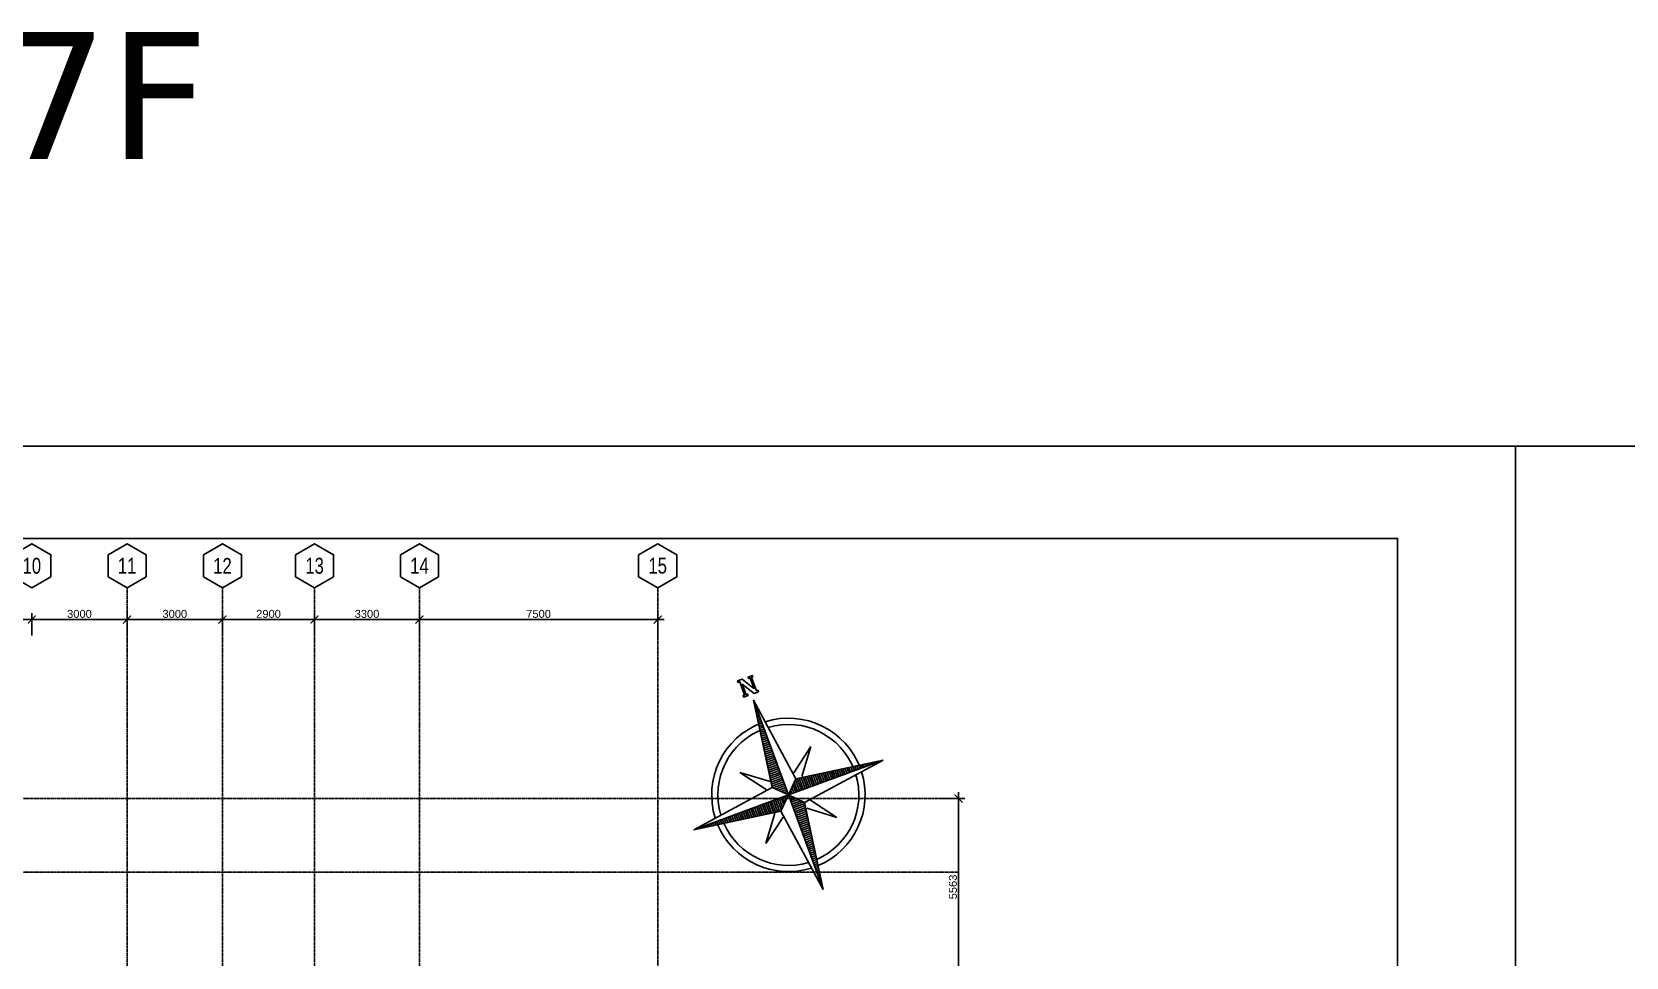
# Model space of a CAD drawing. Header units: inches. Extents: x -189245 to 740841, y -215444 to 469401.
# Drawn here: x 214060 to 264239, y -94507 to -65386 of the extents above; entities that cross this region are included whole.
import ezdxf
from ezdxf.enums import TextEntityAlignment as Align

# ---------------------------------------------------------------- set-up
doc = ezdxf.new("R2010")
doc.units = ezdxf.units.IN
doc.header["$LTSCALE"] = 10
doc.header["$MEASUREMENT"] = 0
for name, pattern in [('GRID NORMAL$0$GRID BASEMENT$0$GRID GROUND$0$GRID$0$$0$PHANTOM', [2.5, 1.25, -0.25, 0.25, -0.25, 0.25, -0.25]), ('HIDDEN', [0.375, 0.25, -0.125]), ('LEOJ', [0.3, 0.2, -0.1])]:
    doc.linetypes.add(name, pattern=pattern)
for name, color, linetype in [('a-dim', 8, 'Continuous'), ('A-GRID', 8, 'Continuous'), ('A-STAIR', 1, 'Continuous'), ('A-TTL', 1, 'Continuous'), ('TSG- Beam @ 1', 4, 'LEOJ'), ('TSG- OPENNING', 1, 'Continuous'), ('TSG- plaster', 4, 'Continuous')]:
    doc.layers.add(name, color=color, linetype=linetype)
doc.layers.add('DEFPOINT', color=7, linetype='Continuous', plot=False)
doc.styles.add('GRID NORMAL$0$GRID BASEMENT$0$GRID GROUND$0$GRID$0$Standard', font='ARIAL.TTF')
doc.styles.add('loudet_font200', font='romans.shx')
doc.dimstyles.new('GRID NORMAL$0$GRID BASEMENT$0$GRID GROUND$0$GRID$0$Standard', dxfattribs={"dimtxt": 250, "dimasz": 0.18, "dimexe": 0.18, "dimexo": 0.0625, "dimgap": 50, "dimtad": 1, "dimdec": 0, "dimzin": 0, "dimdsep": 46, "dimtxsty": 'GRID NORMAL$0$GRID BASEMENT$0$GRID GROUND$0$GRID$0$Standard', "dimcen": 0.09, "dimadec": 0, "dimazin": 0, "dimtfac": 1, "dimtdec": 0, "dimtofl": 0, "dimtmove": 0, "dimatfit": 3, "dimfxl": 1, "dimtolj": 1, "dimtzin": 0, "dimarcsym": 0})

# ---------------------------------------------------------------- blocks, each defined once
blk = doc.blocks.new('STAIR 1 2 3')
at = {"layer": 'A-STAIR', "color": 2, "linetype": 'Continuous'}
for p, q in [((-39000, 14612), (-39000, 14650)), ((-38950, 14562), (-37200, 14562)), ((-38942, 14600), (-37218, 14600)), ((-37188, 14630), (-37188, 14650)), ((-37150, 14612), (-37150, 14650)), ((-38937, 13562), (-37213, 13562)), ((-37213, 13562), (-38797, 13562)), ((-39000, 13451), (-39000, 13500)), ((-38962, 13500), (-38962, 13451)), ((-38937, 13524), (-37353, 13524)), ((-37213, 13426), (-38859, 13426)), ((-37213, 13524), (-38797, 13524)), ((-38797, 13426), (-37213, 13426)), ((-38797, 13388), (-38127, 13388)), ((-37213, 13388), (-38023, 13388)), ((-37188, 13500), (-37188, 13451)), ((-37150, 13451), (-37150, 13500)), ((-38998, 12338), (-38998, 12300)), ((-38960, 12330), (-38960, 12300)), ((-38948, 12388), (-37198, 12388)), ((-38940, 12350), (-37216, 12350)), ((-37186, 12320), (-37186, 12300)), ((-37148, 12338), (-37148, 12300)), ((-10356, -3775), (-10394, -3775)), ((-10374, -3813), (-10394, -3813)), ((-10344, -5317), (-10344, -3843)), ((-10306, -5325), (-10306, -3825)), ((-7982, -5575), (-7982, -3825)), ((-7944, -5567), (-7944, -3842)), ((-7932, -3774), (-7894, -3774)), ((-7914, -3812), (-7894, -3812)), ((-10364, -5337), (-10394, -5337)), ((-10356, -5375), (-10394, -5375)), ((-7932, -5625), (-7894, -5625)), ((-7924, -5587), (-7894, -5587)), ((-38998, -30338), (-38998, -30300)), ((-38960, -30330), (-38960, -30300)), ((-38948, -30388), (-37198, -30388)), ((-38940, -30350), (-37216, -30350)), ((-37186, -30320), (-37186, -30300)), ((-37148, -30338), (-37148, -30300)), ((-39000, -31452), (-39000, -31501)), ((-38962, -31501), (-38962, -31451)), ((-38937, -31525), (-37353, -31525)), ((-38937, -31563), (-37213, -31563)), ((-37213, -31427), (-38859, -31427)), ((-38797, -31389), (-38127, -31389)), ((-38797, -31427), (-37213, -31427)), ((-37213, -31525), (-38797, -31525)), ((-37213, -31563), (-38797, -31563)), ((-37213, -31389), (-38023, -31389)), ((-37188, -31501), (-37188, -31451)), ((-37150, -31452), (-37150, -31501)), ((-39000, -32612), (-39000, -32650)), ((-38950, -32562), (-37200, -32562)), ((-38942, -32600), (-37218, -32600)), ((-37150, -32612), (-37150, -32650)), ((-37188, -32630), (-37188, -32650))]:
    blk.add_line(p, q, dxfattribs=at)
at = {"layer": 'A-STAIR', "linetype": 'Continuous'}
for p, q in [((-37040, 12300), (-37040, 12300)), ((-7757, -3388), (-7757, -3388)), ((-10418, -3576), (-10418, -3576)), ((-10394, -3716), (-10394, -3716)), ((-7895, -3716), (-7895, -3716)), ((-7871, -3576), (-7871, -3576)), ((-37040, -30300), (-37040, -30300))]:
    blk.add_line(p, q, dxfattribs=at)
at = {"layer": 'A-STAIR', "color": 2, "linetype": 'Continuous'}
for points in [[(-38962, 14620), (-38962, 14650)], [(-38023, 13388), (-38937, 13388)], [(-9070, -5562), (-9070, -3838)], [(-9032, -4637), (-9032, -3838)], [(-9032, -5562), (-9032, -4637)], [(-38023, -31389), (-38937, -31389)], [(-38962, -32620), (-38962, -32650)]]:
    blk.add_lwpolyline(points, dxfattribs=at)
at = {"layer": 'A-STAIR', "linetype": 'Continuous'}
for points in [[(-38700, 14562), (-38700, 13562)], [(-38450, 14562), (-38450, 13562)], [(-38200, 14562), (-38200, 13562)], [(-37950, 14562), (-37950, 13562)], [(-37700, 14562), (-37700, 13562)], [(-37450, 14562), (-37450, 13562)], [(-37200, 14562), (-37200, 13561)], [(-38950, 13388), (-38948, 12388)], [(-38700, 13388), (-38698, 12388)], [(-38450, 13388), (-38448, 12388)], [(-38200, 13388), (-38198, 12388)], [(-37950, 13388), (-37948, 12388)], [(-37700, 13388), (-37698, 12388)], [(-37450, 13388), (-37448, 12388)], [(-37200, 13390), (-37198, 12388)], [(-10306, -3825), (-9256, -3825)], [(-9032, -3825), (-7982, -3825)], [(-10306, -4075), (-9257, -4075)], [(-10306, -4325), (-9257, -4325)], [(-9032, -4075), (-7982, -4075)], [(-9032, -4325), (-7982, -4325)], [(-10306, -4575), (-9257, -4575)], [(-10306, -4825), (-9257, -4825)], [(-9032, -4575), (-7982, -4575)], [(-9032, -4825), (-7982, -4825)], [(-10306, -5075), (-9257, -5075)], [(-10306, -5325), (-9257, -5325)], [(-9032, -5075), (-7982, -5075)], [(-9032, -5325), (-7982, -5325)], [(-9032, -5575), (-7982, -5575)], [(-38950, -31389), (-38948, -30388)], [(-38700, -31389), (-38698, -30388)], [(-38450, -31389), (-38448, -30388)], [(-38200, -31389), (-38198, -30388)], [(-37950, -31389), (-37948, -30388)], [(-37700, -31389), (-37698, -30388)], [(-37450, -31389), (-37448, -30388)], [(-37200, -31390), (-37198, -30388)], [(-38700, -32562), (-38700, -31563)], [(-38450, -32562), (-38450, -31563)], [(-38200, -32562), (-38200, -31563)], [(-37950, -32562), (-37950, -31563)], [(-37700, -32562), (-37700, -31563)], [(-37450, -32562), (-37450, -31563)], [(-37200, -32562), (-37200, -31561)]]:
    blk.add_lwpolyline(points, dxfattribs=at)
at = {"layer": 'A-STAIR'}
for points in [[(-38920, 12844), (-36507, 12844), (-36507, 14157), (-38492, 14157)], [(-8513, -5575), (-8513, -3131), (-9826, -3131), (-9826, -5101)], [(-38920, -30844), (-36507, -30844), (-36507, -32157), (-38492, -32157)]]:
    blk.add_lwpolyline(points, dxfattribs=at)
at = {"layer": 'A-STAIR', "color": 2}
for points in [[(-38560, 14021), (-38685, 14157), (-38560, 14294), (-38560, 14235), (-38492, 14235), (-38492, 14079), (-38560, 14079)], [(-9689, -5170), (-9826, -5295), (-9962, -5170), (-9904, -5170), (-9904, -5101), (-9748, -5101), (-9748, -5170)], [(-38560, -32020), (-38685, -32157), (-38560, -32293), (-38560, -32235), (-38492, -32235), (-38492, -32079), (-38560, -32079)]]:
    blk.add_lwpolyline(points, close=True, dxfattribs=at)
at = {"layer": 'A-STAIR', "color": 2, "linetype": 'Continuous'}
for points in [[(-38859, 13426), (-38937, 13426, -0.414214), (-38962, 13451), (-38962, 13500)], [(-37291, 13524), (-37213, 13524, -0.414214), (-37188, 13500), (-37188, 13451)], [(-37291, 13426), (-37213, 13426, 0.414214), (-37188, 13451), (-37188, 13500)], [(-9032, -3869), (-9032, -3838, 0.403888), (-9098, -3775), (-9197, -3775, 0.39912), (-9257, -3832), (-9257, -5545)], [(-9194, -3813, 0.414214), (-9219, -3838), (-9219, -5562)], [(-9070, -3869), (-9070, -3838, 0.414214), (-9095, -3813), (-9194, -3813)], [(-9257, -5545), (-9257, -5562, 0.414214), (-9194, -5625), (-9095, -5625, 0.414214), (-9032, -5562), (-9032, -5545)], [(-9219, -5545), (-9219, -5562, 0.414214), (-9194, -5587), (-9095, -5587, 0.414214), (-9070, -5562), (-9070, -5545)], [(-38859, -31427), (-38937, -31427, 0.414214), (-38962, -31452), (-38962, -31501)], [(-37291, -31427), (-37213, -31427, -0.414214), (-37188, -31452), (-37188, -31501)], [(-37291, -31525), (-37213, -31525, 0.414214), (-37188, -31500), (-37188, -31451)]]:
    blk.add_lwpolyline(points, format="xyb", dxfattribs=at)
at = {"layer": 'A-STAIR', "color": 2}
for centre in [(-38950, 12844), (-8513, -5575), (-38950, -30844)]:
    blk.add_circle(centre, 30, dxfattribs=at)
at = {"layer": 'A-STAIR', "linetype": 'HIDDEN'}
for centre, radius, start, end in [((-38813, 13467), 1133, 99.094, 260.5998), ((-37208, 13471), 1134, 273.0206, 87.0895), ((-9144, -4176), 1299, 15.7193, 164.2807), ((-9144, -4891), 1501, 213.5978, 326.4022), ((-38813, -31467), 1133, 99.4002, 260.906), ((-37208, -31471), 1134, 272.9105, 86.9794)]:
    blk.add_arc(centre, radius, start, end, dxfattribs=at)
at = {"layer": 'A-STAIR', "color": 2, "linetype": 'Continuous'}
for centre, radius, start, end in [((-38950, 14612), 50, 180, 270), ((-38942, 14620), 20, 180, 270), ((-37218, 14630), 30, 270, 0), ((-37200, 14612), 50, 270, 0), ((-38938, 13500), 62.2, 89.2192, 179.8641), ((-38938, 13500), 62.2, 89.2193, 179.8641), ((-37212, 13500), 62.2, 0.136, 90.7809), ((-38937, 13451), 63, 180.0001, 270.0001), ((-38938, 13500), 24.2, 88.015, 179.6466), ((-38938, 13500), 24.2, 88.0151, 179.6467), ((-37213, 13451), 63, 270.0001, 0.0001), ((-38948, 12338), 50, 90, 180), ((-38940, 12330), 20, 90, 180), ((-37216, 12320), 30, 0, 90), ((-37198, 12338), 50, 0, 90), ((-10374, -3843), 30, 0, 90), ((-10356, -3825), 50, 0, 90), ((-7932, -3824), 50, 90, 180), ((-7914, -3842), 30, 90, 180), ((-10364, -5317), 20, 270, 0), ((-10356, -5325), 50, 270, 0), ((-7932, -5575), 50, 180, 270), ((-7924, -5567), 20, 180, 270), ((-38948, -30338), 50, 180, 270), ((-38940, -30330), 20, 180, 270), ((-37216, -30320), 30, 270, 0), ((-37198, -30338), 50, 270, 0), ((-38937, -31452), 63, 89.9999, 179.9999), ((-38938, -31500), 62.2, 180.1359, 270.7807), ((-38938, -31500), 62.2, 180.1359, 270.7808), ((-38938, -31500), 24.2, 180.3533, 271.9849), ((-38938, -31500), 24.2, 180.3534, 271.985), ((-37213, -31452), 63, 359.9999, 89.9999), ((-37212, -31500), 62.2, 269.2191, 359.864), ((-38950, -32612), 50, 90, 180), ((-38942, -32620), 20, 90, 180), ((-37218, -32630), 30, 0, 90), ((-37200, -32612), 50, 0, 90)]:
    blk.add_arc(centre, radius, start, end, dxfattribs=at)
blk = doc.blocks.new('GRID NORMAL$0$GRID BASEMENT$0$GRID GROUND$0$GRID$0$$0$GRID-V')
at = {"color": 3}
blk.add_lwpolyline([(6, 10.39), (0, 13.86), (-6, 10.39), (-6, 3.46), (0, 0), (6, 3.46)], close=True, dxfattribs=at)
at = {"color": 6, "style": 'GRID NORMAL$0$GRID BASEMENT$0$GRID GROUND$0$GRID$0$Standard', "width": 0.75}
blk.add_attdef('V', text='', height=5, dxfattribs=at).set_placement((0, 6.93), align=Align.MIDDLE)
blk = doc.blocks.new('GRID NORMAL$0$GRID BASEMENT$0$GRID GROUND$0$GRID$0$_ARCHTICK')
at = {"color": 0, "linetype": 'ByBlock', "ltscale": 20, "const_width": 0.15}
blk.add_lwpolyline([(-0.5, -0.5), (0.5, 0.5)], dxfattribs=at)
blk = doc.blocks.new('*D449')
at = {"layer": 'a-dim', "color": 0, "lineweight": -2, "ltscale": 500}
for p, q in [((-50459, -229688), (-54159, -229688)), ((-53959, -230188), (-53959, -229488)), ((-50659, -230188), (-50659, -229488))]:
    blk.add_line(p, q, dxfattribs=at)
at = {"layer": 'Defpoints', "color": 0, "ltscale": 500}
for p in [(-53959, -229688), (-53959, -230188), (-50659, -230188)]:
    blk.add_point(p, dxfattribs=at)
at = {"layer": 'a-dim', "color": 0, "lineweight": -2, "ltscale": 500, "xscale": 250, "yscale": 250, "zscale": 250, "rotation": 180}
blk.add_blockref('GRID NORMAL$0$GRID BASEMENT$0$GRID GROUND$0$GRID$0$_ARCHTICK', (-53959, -229688), dxfattribs=at)
at = {"layer": 'a-dim', "color": 0, "lineweight": -2, "ltscale": 500, "xscale": 250, "yscale": 250, "zscale": 250}
blk.add_blockref('GRID NORMAL$0$GRID BASEMENT$0$GRID GROUND$0$GRID$0$_ARCHTICK', (-50659, -229688), dxfattribs=at)
at = {"layer": 'a-dim', "color": 3, "ltscale": 500, "insert": (-52309, -229511), "char_height": 250, "attachment_point": 5, "style": 'GRID NORMAL$0$GRID BASEMENT$0$GRID GROUND$0$GRID$0$Standard'}
blk.add_mtext('\\A1;3300', dxfattribs=at)
blk = doc.blocks.new('*D450')
at = {"layer": 'a-dim', "color": 0, "lineweight": -2, "ltscale": 500}
for p, q in [((-53759, -229688), (-57059, -229688)), ((-56859, -230188), (-56859, -229488)), ((-53959, -230188), (-53959, -229488))]:
    blk.add_line(p, q, dxfattribs=at)
at = {"layer": 'Defpoints', "color": 0, "ltscale": 500}
for p in [(-56859, -229688), (-56859, -230188), (-53959, -230188)]:
    blk.add_point(p, dxfattribs=at)
at = {"layer": 'a-dim', "color": 0, "lineweight": -2, "ltscale": 500, "xscale": 250, "yscale": 250, "zscale": 250, "rotation": 180}
blk.add_blockref('GRID NORMAL$0$GRID BASEMENT$0$GRID GROUND$0$GRID$0$_ARCHTICK', (-56859, -229688), dxfattribs=at)
at = {"layer": 'a-dim', "color": 0, "lineweight": -2, "ltscale": 500, "xscale": 250, "yscale": 250, "zscale": 250}
blk.add_blockref('GRID NORMAL$0$GRID BASEMENT$0$GRID GROUND$0$GRID$0$_ARCHTICK', (-53959, -229688), dxfattribs=at)
at = {"layer": 'a-dim', "color": 3, "ltscale": 500, "insert": (-55409, -229511), "char_height": 250, "attachment_point": 5, "style": 'GRID NORMAL$0$GRID BASEMENT$0$GRID GROUND$0$GRID$0$Standard'}
blk.add_mtext('\\A1;2900', dxfattribs=at)
blk = doc.blocks.new('*D451')
at = {"layer": 'a-dim', "color": 0, "lineweight": -2, "ltscale": 500}
for p, q in [((-59659, -229688), (-63059, -229688)), ((-62859, -230188), (-62859, -229488)), ((-59859, -230188), (-59859, -229488))]:
    blk.add_line(p, q, dxfattribs=at)
at = {"layer": 'Defpoints', "color": 0, "ltscale": 500}
for p in [(-62859, -229688), (-62859, -230188), (-59859, -230188)]:
    blk.add_point(p, dxfattribs=at)
at = {"layer": 'a-dim', "color": 0, "lineweight": -2, "ltscale": 500, "xscale": 250, "yscale": 250, "zscale": 250, "rotation": 180}
blk.add_blockref('GRID NORMAL$0$GRID BASEMENT$0$GRID GROUND$0$GRID$0$_ARCHTICK', (-62859, -229688), dxfattribs=at)
at = {"layer": 'a-dim', "color": 0, "lineweight": -2, "ltscale": 500, "xscale": 250, "yscale": 250, "zscale": 250}
blk.add_blockref('GRID NORMAL$0$GRID BASEMENT$0$GRID GROUND$0$GRID$0$_ARCHTICK', (-59859, -229688), dxfattribs=at)
at = {"layer": 'a-dim', "color": 3, "ltscale": 500, "insert": (-61359, -229511), "char_height": 250, "attachment_point": 5, "style": 'GRID NORMAL$0$GRID BASEMENT$0$GRID GROUND$0$GRID$0$Standard'}
blk.add_mtext('\\A1;3000', dxfattribs=at)
blk = doc.blocks.new('*D453')
at = {"layer": 'a-dim', "color": 0, "lineweight": -2, "ltscale": 500}
for p, q in [((-56659, -229688), (-60059, -229688)), ((-59859, -230188), (-59859, -229488)), ((-56859, -230188), (-56859, -229488))]:
    blk.add_line(p, q, dxfattribs=at)
at = {"layer": 'Defpoints', "color": 0, "ltscale": 500}
for p in [(-59859, -229688), (-59859, -230188), (-56859, -230188)]:
    blk.add_point(p, dxfattribs=at)
at = {"layer": 'a-dim', "color": 0, "lineweight": -2, "ltscale": 500, "xscale": 250, "yscale": 250, "zscale": 250, "rotation": 180}
blk.add_blockref('GRID NORMAL$0$GRID BASEMENT$0$GRID GROUND$0$GRID$0$_ARCHTICK', (-59859, -229688), dxfattribs=at)
at = {"layer": 'a-dim', "color": 0, "lineweight": -2, "ltscale": 500, "xscale": 250, "yscale": 250, "zscale": 250}
blk.add_blockref('GRID NORMAL$0$GRID BASEMENT$0$GRID GROUND$0$GRID$0$_ARCHTICK', (-56859, -229688), dxfattribs=at)
at = {"layer": 'a-dim', "color": 3, "ltscale": 500, "insert": (-58359, -229511), "char_height": 250, "attachment_point": 5, "style": 'GRID NORMAL$0$GRID BASEMENT$0$GRID GROUND$0$GRID$0$Standard'}
blk.add_mtext('\\A1;3000', dxfattribs=at)
blk = doc.blocks.new('*D459')
at = {"layer": 'a-dim', "color": 0, "lineweight": -2, "ltscale": 500}
for p, q in [((-66059, -229688), (-62659, -229688)), ((-65859, -230188), (-65859, -229488)), ((-62859, -230188), (-62859, -229488))]:
    blk.add_line(p, q, dxfattribs=at)
at = {"layer": 'Defpoints', "color": 0, "ltscale": 500}
for p in [(-62859, -229688), (-65859, -230188), (-62859, -230188)]:
    blk.add_point(p, dxfattribs=at)
at = {"layer": 'a-dim', "color": 0, "lineweight": -2, "ltscale": 500, "xscale": 250, "yscale": 250, "zscale": 250, "rotation": 180}
blk.add_blockref('GRID NORMAL$0$GRID BASEMENT$0$GRID GROUND$0$GRID$0$_ARCHTICK', (-65859, -229688), dxfattribs=at)
at = {"layer": 'a-dim', "color": 0, "lineweight": -2, "ltscale": 500, "xscale": 250, "yscale": 250, "zscale": 250}
blk.add_blockref('GRID NORMAL$0$GRID BASEMENT$0$GRID GROUND$0$GRID$0$_ARCHTICK', (-62859, -229688), dxfattribs=at)
at = {"layer": 'a-dim', "color": 3, "ltscale": 500, "insert": (-64359, -229511), "char_height": 250, "attachment_point": 5, "style": 'GRID NORMAL$0$GRID BASEMENT$0$GRID GROUND$0$GRID$0$Standard'}
blk.add_mtext('\\A1;3000', dxfattribs=at)
blk = doc.blocks.new('*D460')
at = {"layer": 'a-dim', "color": 0, "lineweight": -2, "ltscale": 500}
for p, q in [((-50859, -229688), (-42959, -229688)), ((-50659, -230188), (-50659, -229488)), ((-43159, -230188), (-43159, -229488))]:
    blk.add_line(p, q, dxfattribs=at)
at = {"layer": 'Defpoints', "color": 0, "ltscale": 500}
for p in [(-43159, -229688), (-50659, -230188), (-43159, -230188)]:
    blk.add_point(p, dxfattribs=at)
at = {"layer": 'a-dim', "color": 0, "lineweight": -2, "ltscale": 500, "xscale": 250, "yscale": 250, "zscale": 250, "rotation": 180}
blk.add_blockref('GRID NORMAL$0$GRID BASEMENT$0$GRID GROUND$0$GRID$0$_ARCHTICK', (-50659, -229688), dxfattribs=at)
at = {"layer": 'a-dim', "color": 0, "lineweight": -2, "ltscale": 500, "xscale": 250, "yscale": 250, "zscale": 250}
blk.add_blockref('GRID NORMAL$0$GRID BASEMENT$0$GRID GROUND$0$GRID$0$_ARCHTICK', (-43159, -229688), dxfattribs=at)
at = {"layer": 'a-dim', "color": 3, "ltscale": 500, "insert": (-46909, -229511), "char_height": 250, "attachment_point": 5, "style": 'GRID NORMAL$0$GRID BASEMENT$0$GRID GROUND$0$GRID$0$Standard'}
blk.add_mtext('\\A1;7500', dxfattribs=at)
blk = doc.blocks.new('*D480')
at = {"layer": 'a-dim', "color": 0, "lineweight": -2, "ltscale": 500}
for p, q in [((-34188, -235324), (-33488, -235324)), ((-33688, -241087), (-33688, -235124)), ((-34188, -240887), (-33488, -240887))]:
    blk.add_line(p, q, dxfattribs=at)
at = {"layer": 'Defpoints', "color": 0, "ltscale": 500}
for p in [(-34188, -235324), (-33688, -235324), (-34188, -240887)]:
    blk.add_point(p, dxfattribs=at)
at = {"layer": 'a-dim', "color": 0, "lineweight": -2, "ltscale": 500, "xscale": 250, "yscale": 250, "zscale": 250}
for p, rotation in [((-33688, -235324), 90), ((-33688, -240887), 270)]:
    blk.add_blockref('GRID NORMAL$0$GRID BASEMENT$0$GRID GROUND$0$GRID$0$_ARCHTICK', p, dxfattribs=dict(at, rotation=rotation))
at = {"layer": 'a-dim', "color": 3, "ltscale": 500, "insert": (-33866, -238105), "char_height": 250, "attachment_point": 5, "rotation": 90, "style": 'GRID NORMAL$0$GRID BASEMENT$0$GRID GROUND$0$GRID$0$Standard'}
blk.add_mtext('\\A1;5563', dxfattribs=at)
blk = doc.blocks.new('*X20')
at = {"color": 0, "linetype": 'ByBlock'}
for p, q in [((-217.53, 160.4998), (-217.53, 160.5)), ((-217.52, 160.4984), (-217.52, 160.5)), ((-217.51, 160.497), (-217.51, 160.5)), ((-217.5, 160.4955), (-217.5, 160.5)), ((-217.49, 160.4941), (-217.49, 160.5)), ((-217.48, 160.4927), (-217.48, 160.5)), ((-217.47, 160.4913), (-217.47, 160.5)), ((-217.46, 160.4898), (-217.46, 160.5)), ((-217.45, 160.4884), (-217.45, 160.5)), ((-217.44, 160.487), (-217.44, 160.5)), ((-217.43, 160.4855), (-217.43, 160.5)), ((-217.42, 160.4841), (-217.42, 160.5)), ((-217.41, 160.4827), (-217.41, 160.5)), ((-217.4, 160.4812), (-217.4, 160.5)), ((-217.39, 160.4798), (-217.39, 160.5)), ((-217.38, 160.4784), (-217.38, 160.5)), ((-217.37, 160.477), (-217.37, 160.5)), ((-217.36, 160.4755), (-217.36, 160.5)), ((-217.35, 160.4741), (-217.35, 160.5)), ((-217.34, 160.4727), (-217.34, 160.5)), ((-217.33, 160.4712), (-217.33, 160.5)), ((-217.32, 160.4698), (-217.32, 160.5)), ((-217.31, 160.4684), (-217.31, 160.5)), ((-217.3, 160.467), (-217.3, 160.5)), ((-217.29, 160.4655), (-217.29, 160.5)), ((-217.28, 160.4641), (-217.28, 160.5)), ((-217.27, 160.4627), (-217.27, 160.5)), ((-217.26, 160.4613), (-217.26, 160.5)), ((-217.25, 160.4598), (-217.25, 160.5)), ((-217.24, 160.4584), (-217.24, 160.5)), ((-217.23, 160.457), (-217.23, 160.5)), ((-217.22, 160.4555), (-217.22, 160.5)), ((-217.21, 160.4541), (-217.21, 160.5)), ((-217.2, 160.4527), (-217.2, 160.5)), ((-217.19, 160.4512), (-217.19, 160.5)), ((-217.18, 160.4498), (-217.18, 160.5)), ((-217.17, 160.4484), (-217.17, 160.5)), ((-217.16, 160.447), (-217.16, 160.5)), ((-217.15, 160.4455), (-217.15, 160.5)), ((-217.14, 160.4441), (-217.14, 160.5)), ((-217.13, 160.4427), (-217.13, 160.5)), ((-217.12, 160.4412), (-217.12, 160.5)), ((-217.11, 160.4398), (-217.11, 160.5)), ((-217.1, 160.4384), (-217.1, 160.5)), ((-217.09, 160.4412), (-217.09, 160.5)), ((-217.08, 160.4512), (-217.08, 160.5)), ((-217.07, 160.4613), (-217.07, 160.5)), ((-217.06, 160.4712), (-217.06, 160.5)), ((-217.05, 160.4812), (-217.05, 160.5)), ((-217.04, 160.4913), (-217.04, 160.5))]:
    blk.add_line(p, q, dxfattribs=at)
blk = doc.blocks.new('north2')
at = {"color": 0, "linetype": 'ByBlock'}
for p, q in [((-0.0625, 0.0625), (0, 0.5)), ((0, 0.5), (0.0625, 0.0625)), ((0, 0.5), (0, 0)), ((-0.0938, 0.0625), (-0.1875, 0.1875)), ((-0.1875, 0.1875), (-0.0625, 0.0937)), ((0.0625, 0.0937), (0.1875, 0.1875)), ((0.1875, 0.1875), (0.0937, 0.0625)), ((-0.5, 0), (-0.0625, 0.0625)), ((-0.0625, 0.0625), (0, 0)), ((0, 0), (0.0625, 0.0625)), ((0.0625, 0.0625), (0.5, 0)), ((0, 0), (-0.5, 0)), ((-0.0625, -0.0625), (-0.5, 0)), ((-0.1875, -0.1875), (-0.0938, -0.0625)), ((-0.0625, -0.0625), (0, 0)), ((0, -0.5), (-0.0625, -0.0625)), ((0, 0), (0.0625, -0.0625)), ((0, 0), (0, -0.5)), ((0.5, 0), (0, 0)), ((0.0625, -0.0625), (0, -0.5)), ((0.5, 0), (0.0625, -0.0625)), ((0.0937, -0.0625), (0.1875, -0.1875)), ((-0.0625, -0.0938), (-0.1875, -0.1875)), ((0.1875, -0.1875), (0.0625, -0.0938))]:
    blk.add_line(p, q, dxfattribs=at)
blk.add_lwpolyline([(0.5391, 0.0255), (0.5391, 0.0177), (0.5312, 0.0177), (0.5312, 0.0411), (0.5391, 0.0411), (0.5391, 0.0333), (0.6094, 0.0333), (0.6094, 0.0411), (0.6172, 0.0411), (0.6172, 0.0177), (0.5547, -0.0214), (0.6094, -0.0214), (0.6094, -0.0136), (0.6172, -0.0136), (0.6172, -0.037), (0.6094, -0.037), (0.6094, -0.0292), (0.5391, -0.0292), (0.5391, -0.037), (0.5312, -0.037), (0.5312, -0.0136), (0.5938, 0.0255), (0.5391, 0.0255)], dxfattribs=at)
for radius, start, end in [(0.3802, 92.58912, 177.41088), (0.3494, 93.5464, 176.4536), (0.3802, 0, 87.41088), (0.3494, 0, 86.4536), (0.3802, 182.58912, 267.41088), (0.3494, 183.5464, 266.4536), (0.3802, 270, 357.41088), (0.3494, 270, 356.4536)]:
    blk.add_arc((0, 0), radius, start, end, dxfattribs=at)
for p, rotation in [((-160.5, -217.0312), 270), ((-217.0312, 160.5), 180), ((160.5, 217.0312), 89.99999999999999)]:
    blk.add_blockref('*X20', p, dxfattribs=dict(at, rotation=rotation))
blk.add_blockref('*X20', (217.0312, -160.5), dxfattribs=at)
blk = doc.blocks.new('grid')
at = {"layer": 'A-GRID', "linetype": 'GRID NORMAL$0$GRID BASEMENT$0$GRID GROUND$0$GRID$0$$0$PHANTOM'}
for p, q in [((-59858.8, -228688.5), (-59858.8, -289256.3)), ((-56858.8, -228688.5), (-56858.8, -289256.3)), ((-53958.8, -228688.5), (-53958.8, -289256.3)), ((-50658.8, -228688.5), (-50658.8, -289256.3)), ((-43158.8, -289256.3), (-43158.8, -228688.5)), ((-33688.1, -235324.1), (-100703.6, -235324.1)), ((-33688.1, -237636.6), (-100703.6, -237636.6))]:
    blk.add_line(p, q, dxfattribs=at)
at = {"layer": 'A-GRID'}
ref = blk.add_blockref('GRID NORMAL$0$GRID BASEMENT$0$GRID GROUND$0$GRID$0$$0$GRID-V', (-62858.8, -228688.5), dxfattribs=dict(at, xscale=-100, yscale=100, zscale=100))
ref.add_attrib('V', '10', dxfattribs={"layer": '0', "color": 6, "height": 500, "style": 'GRID NORMAL$0$GRID BASEMENT$0$GRID GROUND$0$GRID$0$Standard', "width": 0.75}).set_placement((-62858.8, -227995.7), align=Align.MIDDLE)
ref = blk.add_blockref('GRID NORMAL$0$GRID BASEMENT$0$GRID GROUND$0$GRID$0$$0$GRID-V', (-59858.8, -228688.5), dxfattribs=dict(at, xscale=-100, yscale=100, zscale=100))
ref.add_attrib('V', '11', dxfattribs={"layer": '0', "color": 6, "height": 500, "style": 'GRID NORMAL$0$GRID BASEMENT$0$GRID GROUND$0$GRID$0$Standard', "width": 0.75}).set_placement((-59858.8, -227995.7), align=Align.MIDDLE)
ref = blk.add_blockref('GRID NORMAL$0$GRID BASEMENT$0$GRID GROUND$0$GRID$0$$0$GRID-V', (-56858.8, -228688.5), dxfattribs=dict(at, xscale=-100, yscale=100, zscale=100))
ref.add_attrib('V', '12', dxfattribs={"layer": '0', "color": 6, "height": 500, "style": 'GRID NORMAL$0$GRID BASEMENT$0$GRID GROUND$0$GRID$0$Standard', "width": 0.75}).set_placement((-56858.8, -227995.7), align=Align.MIDDLE)
ref = blk.add_blockref('GRID NORMAL$0$GRID BASEMENT$0$GRID GROUND$0$GRID$0$$0$GRID-V', (-53958.8, -228688.5), dxfattribs=dict(at, xscale=-100, yscale=100, zscale=100))
ref.add_attrib('V', '13', dxfattribs={"layer": '0', "color": 6, "height": 500, "style": 'GRID NORMAL$0$GRID BASEMENT$0$GRID GROUND$0$GRID$0$Standard', "width": 0.75}).set_placement((-53958.8, -227995.7), align=Align.MIDDLE)
ref = blk.add_blockref('GRID NORMAL$0$GRID BASEMENT$0$GRID GROUND$0$GRID$0$$0$GRID-V', (-50658.8, -228688.5), dxfattribs=dict(at, xscale=-100, yscale=100, zscale=100))
ref.add_attrib('V', '14', dxfattribs={"layer": '0', "color": 6, "height": 500, "style": 'GRID NORMAL$0$GRID BASEMENT$0$GRID GROUND$0$GRID$0$Standard', "width": 0.75}).set_placement((-50658.8, -227995.7), align=Align.MIDDLE)
ref = blk.add_blockref('GRID NORMAL$0$GRID BASEMENT$0$GRID GROUND$0$GRID$0$$0$GRID-V', (-43158.8, -228688.5), dxfattribs=dict(at, xscale=-100, yscale=100, zscale=100))
ref.add_attrib('V', '15', dxfattribs={"layer": '0', "color": 6, "height": 500, "style": 'GRID NORMAL$0$GRID BASEMENT$0$GRID GROUND$0$GRID$0$Standard', "width": 0.75}).set_placement((-43158.8, -227995.7), align=Align.MIDDLE)
at = {"layer": 'a-dim', "ltscale": 500}
for base, p1, p2, angle, override, picture, middle in [((-62858.8, -229688.5), (-65858.8, -230188.5), (-62858.8, -230188.4), 180, {"dimasz": 250, "dimexe": 200, "dimblk1": 'GRID NORMAL$0$GRID BASEMENT$0$GRID GROUND$0$GRID$0$_ARCHTICK', "dimblk2": 'GRID NORMAL$0$GRID BASEMENT$0$GRID GROUND$0$GRID$0$_ARCHTICK', "dimsah": 1, "dimdle": 200, "dimclrt": 3}, '*D459', (-64358.8, -229510.8)), ((-62858.8, -229688.5), (-59858.8, -230188.5), (-62858.8, -230188.5), 180, {"dimasz": 250, "dimexe": 200, "dimblk1": 'GRID NORMAL$0$GRID BASEMENT$0$GRID GROUND$0$GRID$0$_ARCHTICK', "dimblk2": 'GRID NORMAL$0$GRID BASEMENT$0$GRID GROUND$0$GRID$0$_ARCHTICK', "dimsah": 1, "dimdle": 200, "dimclrt": 3}, '*D451', (-61358.8, -229510.8)), ((-59858.8, -229688.5), (-56858.8, -230188.5), (-59858.8, -230188.5), 180, {"dimasz": 250, "dimexe": 200, "dimblk1": 'GRID NORMAL$0$GRID BASEMENT$0$GRID GROUND$0$GRID$0$_ARCHTICK', "dimblk2": 'GRID NORMAL$0$GRID BASEMENT$0$GRID GROUND$0$GRID$0$_ARCHTICK', "dimsah": 1, "dimdle": 200, "dimclrt": 3}, '*D453', (-58358.8, -229510.8)), ((-56858.8, -229688.5), (-53958.8, -230188.5), (-56858.8, -230188.5), 180, {"dimasz": 250, "dimexe": 200, "dimblk1": 'GRID NORMAL$0$GRID BASEMENT$0$GRID GROUND$0$GRID$0$_ARCHTICK', "dimblk2": 'GRID NORMAL$0$GRID BASEMENT$0$GRID GROUND$0$GRID$0$_ARCHTICK', "dimsah": 1, "dimdle": 200, "dimclrt": 3}, '*D450', (-55408.8, -229510.9)), ((-53958.8, -229688.5), (-50658.8, -230188.5), (-53958.8, -230188.5), 180, {"dimasz": 250, "dimexe": 200, "dimdec": 0, "dimblk1": 'GRID NORMAL$0$GRID BASEMENT$0$GRID GROUND$0$GRID$0$_ARCHTICK', "dimblk2": 'GRID NORMAL$0$GRID BASEMENT$0$GRID GROUND$0$GRID$0$_ARCHTICK', "dimsah": 1, "dimdle": 200, "dimclrt": 3}, '*D449', (-52308.8, -229510.8)), ((-43158.8, -229688.5), (-50658.8, -230188.5), (-43158.8, -230188.4), 180, {"dimasz": 250, "dimexe": 200, "dimblk1": 'GRID NORMAL$0$GRID BASEMENT$0$GRID GROUND$0$GRID$0$_ARCHTICK', "dimblk2": 'GRID NORMAL$0$GRID BASEMENT$0$GRID GROUND$0$GRID$0$_ARCHTICK', "dimsah": 1, "dimdle": 200, "dimclrt": 3}, '*D460', (-46908.8, -229510.9)), ((-33688.1325, -235324.0815), (-34188.1325, -240886.6148), (-34188.1325, -235324.0815), 270, {"dimasz": 250, "dimexe": 200, "dimblk1": 'GRID NORMAL$0$GRID BASEMENT$0$GRID GROUND$0$GRID$0$_ARCHTICK', "dimblk2": 'GRID NORMAL$0$GRID BASEMENT$0$GRID GROUND$0$GRID$0$_ARCHTICK', "dimsah": 1, "dimdle": 200, "dimclrt": 3}, '*D480', (-33865.8611, -238105.3481))]:
    dim = blk.add_linear_dim(base=base, p1=p1, p2=p2, angle=angle, dimstyle='GRID NORMAL$0$GRID BASEMENT$0$GRID GROUND$0$GRID$0$Standard', override=override, dxfattribs=at)
    dim.commit()
    dim.dimension.update_dxf_attribs({"geometry": picture, "text_midpoint": middle})

msp = doc.modelspace()

# ---------------------------------------------------------------- linework, layer by layer
at = {"layer": 'DEFPOINT', "linetype": 'Continuous'}
msp.add_line((270754.93173, -78428.22268), (260754.93173, -78428.22268), dxfattribs=at)
at = {"layer": 'DEFPOINT', "color": 2}
msp.add_lwpolyline([(155754.93173, -152678.22268), (260754.93173, -152678.22268), (260754.93173, -78428.22268), (155754.93173, -78428.22268)], close=True, dxfattribs=at)
at = {"layer": 'DEFPOINT', "color": 5}
msp.add_lwpolyline([(161847.93173, -149778.22268), (257047.93173, -149778.22268), (257047.93173, -81328.22268), (161847.93173, -81328.22268)], close=True, dxfattribs=at)

# ---------------------------------------------------------------- block references
at = {"layer": 'A-TTL', "xscale": 6349.999999999833, "yscale": 6350.000000000029, "zscale": 6350, "rotation": 110.1693660417757}
msp.add_blockref('north2', (237870.7994, -89401.46869), dxfattribs=at)
at = {"layer": 'TSG- OPENNING', "color": 1, "linetype": 'ByBlock', "ltscale": 100}
msp.add_blockref('STAIR 1 2 3', (233764.01965, -106980.85693), dxfattribs=at)
at = {"layer": 'TSG- plaster'}
msp.add_blockref('grid', (276916.94016, 145805.75787), dxfattribs=at)

# ---------------------------------------------------------------- texts
at = {"layer": 'TSG- Beam @ 1', "linetype": 'Continuous', "insert": (213436.23225, -67386.31025), "char_height": 4000, "attachment_point": 5, "style": 'loudet_font200'}
msp.add_mtext('{\\fVerdana|b0|i0|c0|p34;A-7F}', dxfattribs=at)

doc.saveas('drawing.dxf')
